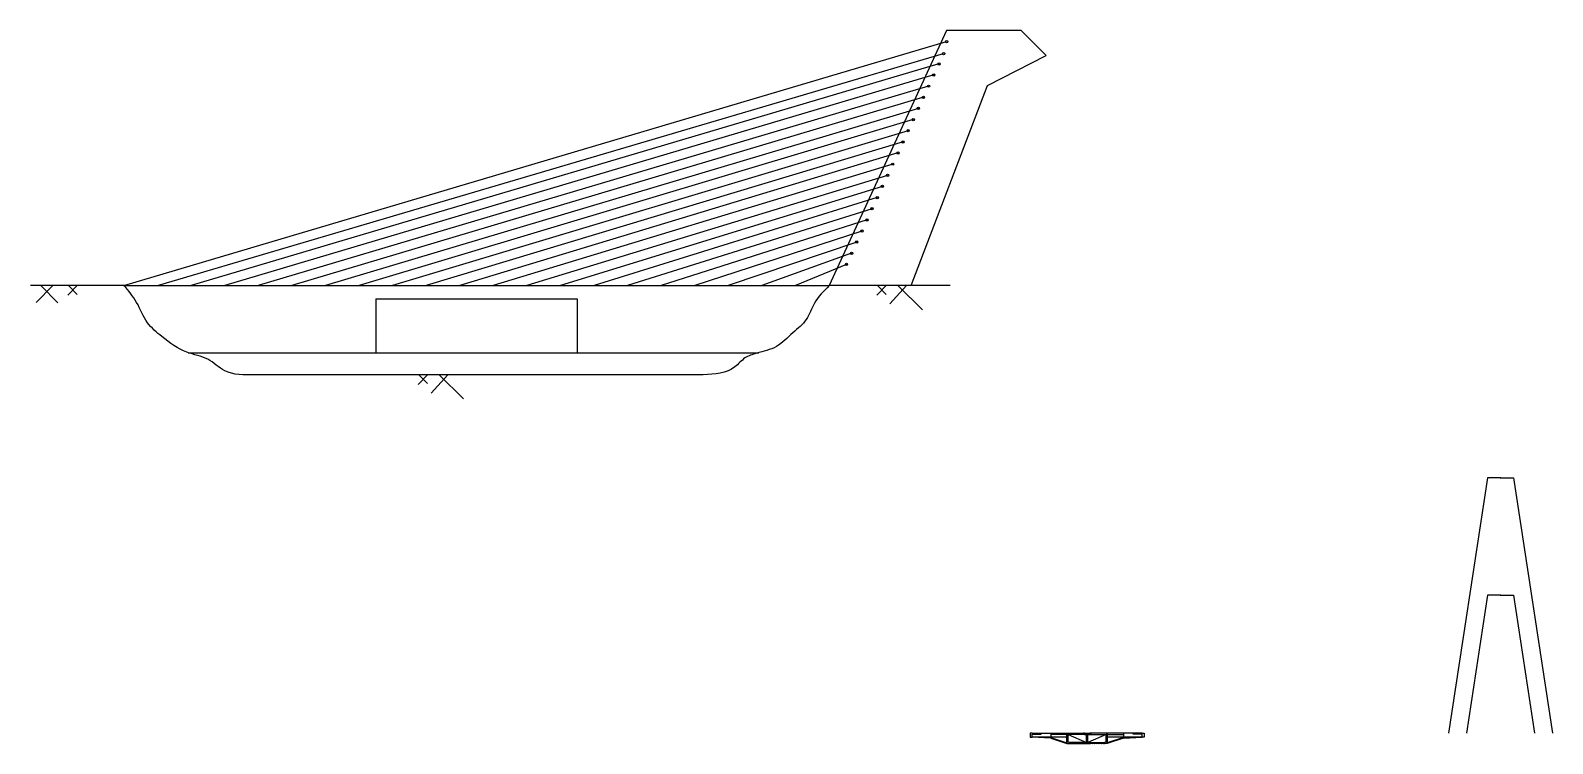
# Model space of a CAD drawing. Header units: feet. Extents: x 10 to 620286, y 10 to 601618.
# Drawn here: x 606685 to 620286, y 595244 to 601618 of the extents above; entities outside this region: 1.
import ezdxf

# ---------------------------------------------------------------- set-up
doc = ezdxf.new("R2010")
doc.units = ezdxf.units.FT
doc.header["$MEASUREMENT"] = 0
pattern_1 = [(45, (0, 0), (-0.088388347648, 0.088388347648), [])]
pattern_2 = [(45, (48, -1e-10), (-0.088388347648, 0.088388347648), [])]

msp = doc.modelspace()

# ---------------------------------------------------------------- hatches: boundary and pattern name
h = msp.add_hatch()
h.set_pattern_fill('ANSI31', color=256)
h.set_pattern_definition(pattern_1)
h.paths.add_polyline_path([(615952, 595326), (615947, 595326), (615947, 595261), (615952, 595261)])
h = msp.add_hatch()
h.set_pattern_fill('ANSI31', color=256)
h.set_pattern_definition(pattern_2)
h.paths.add_polyline_path([(616303, 595261), (616307, 595261), (616307, 595326), (616303, 595326)])
h = msp.add_hatch()
h.set_pattern_fill('ANSI31', color=256)
h.set_pattern_definition(pattern_1)
h.paths.add_polyline_path([(615971, 595250), (615971, 595244), (616122, 595244), (616122, 595250)])
h = msp.add_hatch()
h.set_pattern_fill('ANSI31', color=256)
h.set_pattern_definition(pattern_2)
h.paths.add_polyline_path([(616133, 595250), (616133, 595244), (616283, 595244), (616283, 595250)])

# ---------------------------------------------------------------- linework, layer by layer
for p, q in [((607521, 599338), (614871, 601519)), ((607821, 599338), (614845, 601411)), ((614803, 601319), (608121, 599338)), ((614757, 601220), (608421, 599338)), ((614711, 601120), (608721, 599338)), ((614665, 601021), (609021, 599338)), ((614619, 600921), (609321, 599338)), ((614573, 600821), (609621, 599338)), ((614528, 600722), (609921, 599338)), ((614482, 600622), (610221, 599338)), ((614436, 600523), (610521, 599338)), ((614390, 600423), (610821, 599338)), ((614344, 600323), (611121, 599338)), ((614298, 600224), (611421, 599338)), ((614252, 600124), (611721, 599338)), ((614206, 600025), (612021, 599338)), ((614161, 599925), (612321, 599338)), ((614115, 599825), (612621, 599338)), ((614069, 599726), (612921, 599338)), ((614023, 599626), (613221, 599338)), ((613977, 599527), (613521, 599338)), ((607521, 599338), (606685, 599338)), ((606886, 599338), (606736, 599186)), ((606777, 599338), (606930, 599184)), ((607103, 599338), (607019, 599253)), ((607025, 599338), (607103, 599259)), ((607521, 599338), (613821, 599338)), ((614333, 599337), (614248, 599252)), ((614255, 599337), (614333, 599258)), ((614514, 599337), (614364, 599174)), ((614435, 599337), (614655, 599121)), ((609771, 599218), (609771, 598738)), ((609771, 599218), (611571, 599218)), ((611571, 599218), (611571, 598738)), ((608095, 598738), (613195, 598738)), ((612697, 598540), (608691, 598540)), ((610234, 598540), (610150, 598455)), ((610156, 598540), (610234, 598461)), ((610415, 598540), (610265, 598377)), ((610336, 598540), (610556, 598324)), ((619705, 597618), (619357, 595338)), ((619825, 597618), (619705, 597618)), ((619818, 597618), (619938, 597618)), ((619938, 597618), (620286, 595338)), ((619705, 596571), (619517, 595338)), ((619825, 596571), (619705, 596571)), ((619818, 596571), (619938, 596571)), ((619938, 596571), (620126, 595338)), ((615635, 595338), (615617, 595338)), ((615617, 595338), (615617, 595302)), ((615635, 595338), (615617, 595338)), ((615635, 595338), (616103, 595338)), ((615635, 595338), (615803, 595338)), ((615635, 595338), (615693, 595338)), ((615635, 595338), (615659, 595338)), ((615659, 595338), (616091, 595338)), ((615803, 595338), (615803, 595291)), ((616103, 595326), (615803, 595326)), ((615947, 595244), (615947, 595338)), ((615958, 595326), (616122, 595255)), ((615958, 595261), (615958, 595326)), ((616091, 595326), (616091, 595338)), ((616103, 595338), (616095, 595338)), ((616103, 595338), (616103, 595338)), ((616103, 595338), (616115, 595338)), ((616103, 595326), (616115, 595326)), ((616115, 595338), (616139, 595338)), ((616115, 595338), (616115, 595326)), ((616115, 595326), (616139, 595326)), ((616115, 595326), (616139, 595326)), ((616122, 595244), (616122, 595326)), ((616127, 595326), (616127, 595244)), ((616127, 595326), (616127, 595244)), ((616297, 595326), (616133, 595255)), ((616133, 595244), (616133, 595326)), ((616139, 595338), (616151, 595338)), ((616139, 595326), (616139, 595338)), ((616139, 595326), (616151, 595326)), ((616619, 595338), (616151, 595338)), ((616151, 595338), (616160, 595338)), ((616151, 595338), (616151, 595338)), ((616151, 595326), (616451, 595326)), ((616163, 595326), (616163, 595338)), ((616595, 595338), (616163, 595338)), ((616297, 595261), (616297, 595326)), ((616307, 595244), (616307, 595338)), ((616619, 595338), (616451, 595338)), ((616451, 595338), (616451, 595291)), ((616619, 595338), (616562, 595338)), ((616571, 595338), (616589, 595338)), ((616619, 595338), (616595, 595338)), ((616619, 595338), (616637, 595338)), ((616637, 595338), (616637, 595302)), ((615617, 595302), (615635, 595302)), ((615803, 595291), (615635, 595302)), ((615947, 595302), (615635, 595302)), ((615803, 595298), (615947, 595252)), ((615803, 595291), (615947, 595244)), ((615947, 595244), (615947, 595261)), ((615947, 595261), (615958, 595261)), ((615947, 595244), (615947, 595245)), ((615947, 595244), (615971, 595244)), ((615958, 595261), (615971, 595255)), ((615971, 595244), (615971, 595255)), ((616091, 595244), (616103, 595244)), ((616103, 595244), (616103, 595244)), ((616103, 595244), (616115, 595244)), ((616103, 595244), (616151, 595244)), ((616151, 595244), (616151, 595244)), ((616163, 595244), (616151, 595244)), ((616297, 595261), (616283, 595255)), ((616283, 595244), (616283, 595255)), ((616307, 595244), (616283, 595244)), ((616307, 595261), (616297, 595261)), ((616619, 595302), (616307, 595302)), ((616451, 595298), (616307, 595252)), ((616451, 595291), (616307, 595244)), ((616307, 595244), (616307, 595261)), ((616307, 595244), (616307, 595245)), ((616451, 595291), (616619, 595302)), ((616637, 595302), (616619, 595302)), ((10, 10), (6310, 10))]:
    msp.add_line(p, q)
for points in [[(614555, 599338), (615237, 601125), (615761, 601393), (615537, 601618), (614871, 601618), (613821, 599338)], [(615635, 595302), (615635, 595302), (615635, 595327), (615716, 595327), (615716, 595338)], [(616619, 595302), (616619, 595302), (616619, 595327), (616538, 595327), (616538, 595338)]]:
    msp.add_lwpolyline(points)
for points in [[(615947, 595326), (615947, 595261), (615952, 595261), (615952, 595326)], [(616307, 595326), (616307, 595261), (616303, 595261), (616303, 595326)], [(616122, 595255), (615971, 595255), (615971, 595250), (616122, 595250)], [(615971, 595244), (616122, 595244), (616122, 595250), (615971, 595250)], [(616133, 595255), (616283, 595255), (616283, 595250), (616133, 595250)], [(616283, 595244), (616133, 595244), (616133, 595250), (616283, 595250)]]:
    msp.add_lwpolyline(points, close=True)
for centre in [(614871, 601519), (614803, 601319), (614845, 601411), (614757, 601220), (614665, 601021), (614711, 601120), (614619, 600921), (614573, 600821), (614482, 600622), (614528, 600722), (614436, 600523), (614390, 600423), (614298, 600224), (614344, 600323), (614252, 600124), (614206, 600025), (614115, 599825), (614161, 599925), (614069, 599726), (613977, 599527), (614023, 599626)]:
    msp.add_circle(centre, 10.3)
msp.add_spline([(608691, 598540), (608421, 598577), (608269, 598679), (608084, 598742), (607860, 598882), (607731, 599006), (607634, 599187), (607521, 599338)], degree=3)
msp.add_open_spline([(614904, 599337), (614543, 599337), (614182, 599337), (613821, 599337), (613773, 599288), (613685, 599201), (613630, 599024), (613490, 598914), (613361, 598777), (613198, 598741), (613061, 598699), (612948, 598555), (612801, 598546), (612697, 598540)], degree=3, knots=[0, 0, 0, 0, 1, 1, 1, 239.334796, 428.287698, 624.943517, 849.393746, 1068.263972, 1197.028206, 1337.239885, 1677.520943, 1677.520943, 1677.520943, 1677.520943])
msp.add_point((607521, 599338))

doc.saveas('drawing.dxf')
